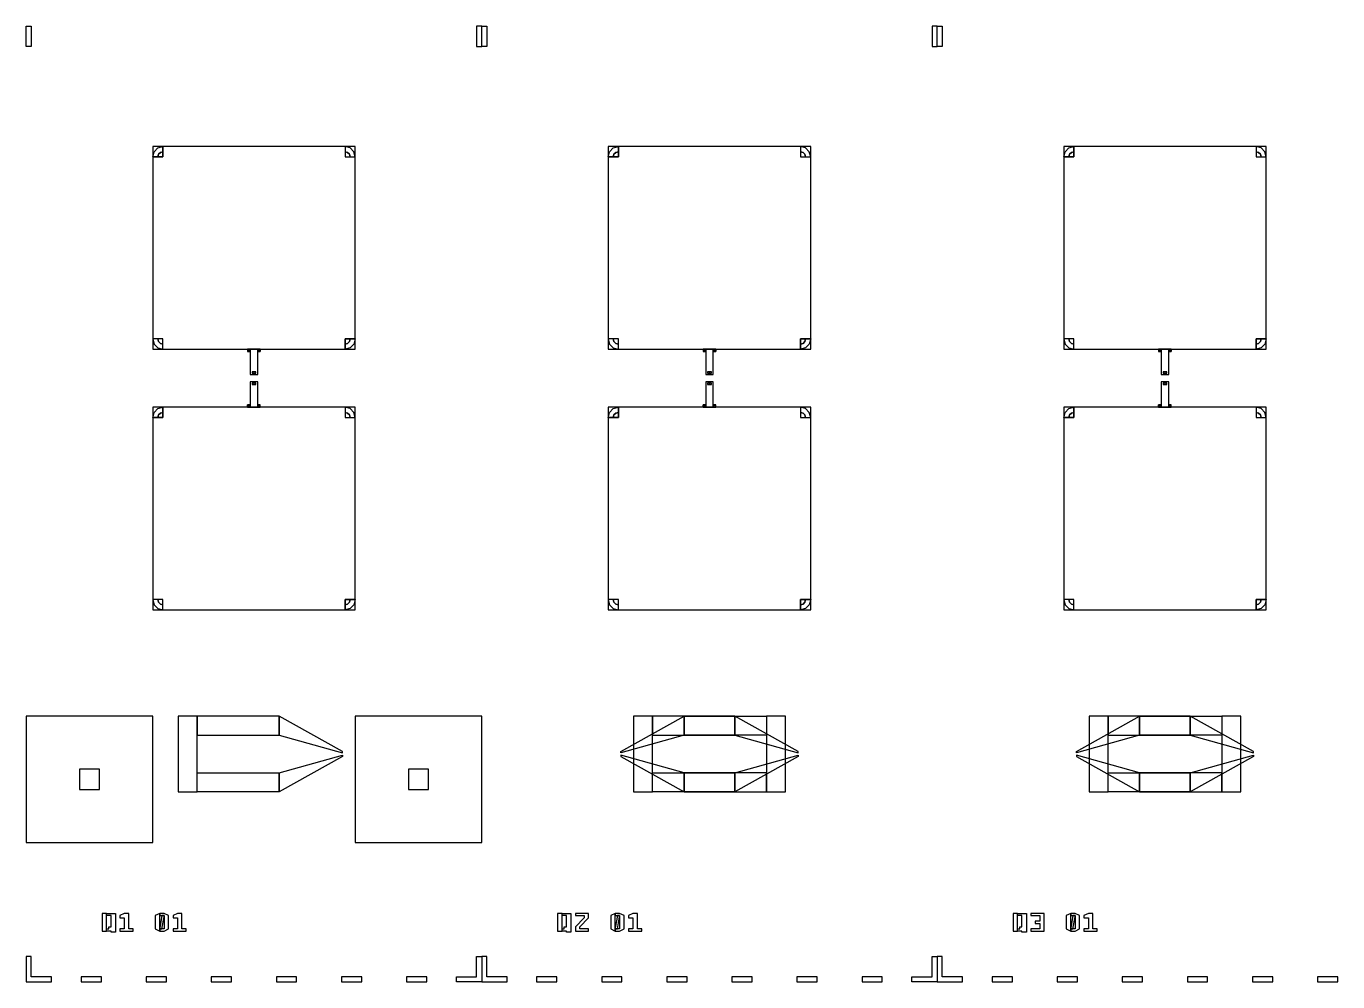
# Model space of a CAD drawing. Extents: x -50899 to 50899, y -48295 to 50898.
# Drawn here: x -27900 to -22717, y -39225 to -35449 of the extents above; entities that cross this region are included whole.
import ezdxf

# ---------------------------------------------------------------- set-up
doc = ezdxf.new("R2010")
doc.units = 0

# ---------------------------------------------------------------- blocks, each defined once
blk = doc.blocks.new('Q1')
for points in [[(-100, 3595.7), (-100, 3675.7), (-80, 3675.7), (-80, 3595.7), (-100, 3595.7)], [(1700, 3595.7), (1700, 3675.7), (1680, 3675.7), (1680, 3595.7), (1700, 3595.7)], [(400, 3200), (400, 2400), (1200, 2400), (1200, 3200), (400, 3200)], [(400, 3200), (400, 3160), (440, 3160), (440, 3200), (400, 3200)], [(400, 3160), (405.4, 3180), (420, 3194.6), (440, 3200), (440, 3180), (430, 3177.3), (422.7, 3170), (420, 3160), (400, 3160)], [(420, 3160), (422.7, 3170), (430, 3177.3), (440, 3180), (440, 3160), (440, 3160), (440, 3160), (440, 3160), (420, 3160)], [(1160, 3200), (1160, 3160), (1200, 3160), (1200, 3200), (1160, 3200)], [(1200, 3160), (1194.6, 3180), (1180, 3194.6), (1160, 3200), (1160, 3180), (1170, 3177.3), (1177.3, 3170), (1180, 3160), (1200, 3160)], [(1180, 3160), (1177.3, 3170), (1170, 3177.3), (1160, 3180), (1160, 3160), (1160, 3160), (1160, 3160), (1160, 3160), (1180, 3160)], [(440, 2400), (440, 2440), (400, 2440), (400, 2400), (440, 2400)], [(400, 2440), (405.4, 2420), (420, 2405.4), (440, 2400), (440, 2420), (430, 2422.7), (422.7, 2430), (420, 2440), (400, 2440)], [(420, 2440), (422.7, 2430), (430, 2422.7), (440, 2420), (440, 2440), (440, 2440), (440, 2440), (440, 2440), (420, 2440)], [(1200, 2400), (1200, 2440), (1160, 2440), (1160, 2400), (1200, 2400)], [(1200, 2440), (1194.6, 2420), (1180, 2405.4), (1160, 2400), (1160, 2420), (1170, 2422.7), (1177.3, 2430), (1180, 2440), (1200, 2440)], [(1180, 2440), (1177.3, 2430), (1170, 2422.7), (1160, 2420), (1160, 2440), (1160, 2440), (1160, 2440), (1160, 2440), (1180, 2440)], [(775, 2400), (775, 2390), (785, 2390), (785, 2400), (775, 2400)], [(785, 2390), (783.7, 2395), (780, 2398.7), (775, 2400), (775, 2395), (777.5, 2394.3), (779.3, 2392.5), (780, 2390), (785, 2390)], [(780, 2390), (779.3, 2392.5), (777.5, 2394.3), (775, 2395), (775, 2390), (775, 2390), (775, 2390), (775, 2390), (780, 2390)], [(785, 2400), (785, 2300), (815, 2300), (815, 2400), (785, 2400)], [(815, 2400), (815, 2390), (825, 2390), (825, 2400), (815, 2400)], [(815, 2390), (816.3, 2395), (820, 2398.7), (825, 2400), (825, 2395), (822.5, 2394.3), (820.7, 2392.5), (820, 2390), (815, 2390)], [(820, 2390), (820.7, 2392.5), (822.5, 2394.3), (825, 2395), (825, 2390), (825, 2390), (825, 2390), (825, 2390), (820, 2390)], [(807.5, 2305), (807.5, 2310), (792.5, 2310), (792.5, 2305), (807.5, 2305)], [(802.5, 2300), (802.5, 2305), (797.5, 2305), (797.5, 2300), (802.5, 2300)], [(785, 2270), (785, 2170), (815, 2170), (815, 2270), (785, 2270)], [(792.5, 2265), (792.5, 2260), (807.5, 2260), (807.5, 2265), (792.5, 2265)], [(797.5, 2270), (797.5, 2265), (802.5, 2265), (802.5, 2270), (797.5, 2270)], [(785, 2170), (785, 2180), (775, 2180), (775, 2170), (785, 2170)], [(785, 2180), (783.7, 2175), (780, 2171.3), (775, 2170), (775, 2175), (777.5, 2175.7), (779.3, 2177.5), (780, 2180), (785, 2180)], [(780, 2180), (779.3, 2177.5), (777.5, 2175.7), (775, 2175), (775, 2180), (775, 2180), (775, 2180), (775, 2180), (780, 2180)], [(825, 2170), (825, 2180), (815, 2180), (815, 2170), (825, 2170)], [(815, 2180), (816.3, 2175), (820, 2171.3), (825, 2170), (825, 2175), (822.5, 2175.7), (820.7, 2177.5), (820, 2180), (815, 2180)], [(820, 2180), (820.7, 2177.5), (822.5, 2175.7), (825, 2175), (825, 2180), (825, 2180), (825, 2180), (825, 2180), (820, 2180)], [(400, 2170), (400, 1370), (1200, 1370), (1200, 2170), (400, 2170)], [(400, 2170), (400, 2130), (440, 2130), (440, 2170), (400, 2170)], [(400, 2130), (405.4, 2150), (420, 2164.6), (440, 2170), (440, 2150), (430, 2147.3), (422.7, 2140), (420, 2130), (400, 2130)], [(420, 2130), (422.7, 2140), (430, 2147.3), (440, 2150), (440, 2130), (440, 2130), (440, 2130), (440, 2130), (420, 2130)], [(1160, 2170), (1160, 2130), (1200, 2130), (1200, 2170), (1160, 2170)], [(1200, 2130), (1194.6, 2150), (1180, 2164.6), (1160, 2170), (1160, 2150), (1170, 2147.3), (1177.3, 2140), (1180, 2130), (1200, 2130)], [(1180, 2130), (1177.3, 2140), (1170, 2147.3), (1160, 2150), (1160, 2130), (1160, 2130), (1160, 2130), (1160, 2130), (1180, 2130)], [(440, 1370), (440, 1410), (400, 1410), (400, 1370), (440, 1370)], [(400, 1410), (405.4, 1390), (420, 1375.4), (440, 1370), (440, 1390), (430, 1392.7), (422.7, 1400), (420, 1410), (400, 1410)], [(420, 1410), (422.7, 1400), (430, 1392.7), (440, 1390), (440, 1410), (440, 1410), (440, 1410), (440, 1410), (420, 1410)], [(1200, 1370), (1200, 1410), (1160, 1410), (1160, 1370), (1200, 1370)], [(1200, 1410), (1194.6, 1390), (1180, 1375.4), (1160, 1370), (1160, 1390), (1170, 1392.7), (1177.3, 1400), (1180, 1410), (1200, 1410)], [(1180, 1410), (1177.3, 1400), (1170, 1392.7), (1160, 1390), (1160, 1410), (1160, 1410), (1160, 1410), (1160, 1410), (1180, 1410)], [(-100, 950), (-100, 450), (400, 450), (400, 950), (-100, 950)], [(1200, 950), (1200, 450), (1700, 450), (1700, 950), (1200, 950)], [(2500, 875), (2250, 805), (2250, 809.8), (2500, 950), (2500, 875)], [(2500, 875), (2250, 805), (2250, 809.8), (2500, 950), (2500, 875)], [(2825, 875), (2500, 875), (2500, 950), (2825, 950), (2825, 875)], [(2825, 875), (2500, 875), (2500, 950), (2825, 950), (2825, 875)], [(2900, 950), (2825, 950), (2825, 650), (2900, 650), (2900, 950)], [(2900, 950), (2825, 950), (2825, 650), (2900, 650), (2900, 950)], [(2500, 725), (2250, 795), (2250, 790.2), (2500, 650), (2500, 725)], [(2500, 725), (2250, 795), (2250, 790.2), (2500, 650), (2500, 725)], [(110, 740), (110, 660), (190, 660), (190, 740), (110, 740)], [(1410, 740), (1410, 660), (1490, 660), (1490, 740), (1410, 740)], [(2825, 725), (2500, 725), (2500, 650), (2825, 650), (2825, 725)], [(2825, 725), (2500, 725), (2500, 650), (2825, 650), (2825, 725)], [(200, 100), (217.5, 100), (217.5, 170), (200, 170), (200, 100)], [(217.5, 108.8), (226.2, 108.8), (226.2, 117.5), (235, 117.5), (235, 161.2), (217.5, 161.2), (217.5, 170), (252.5, 170), (252.5, 95.6), (235, 95.6), (235, 100), (217.5, 100), (217.5, 108.8)], [(270, 100), (322.5, 100), (322.5, 108.8), (305, 108.8), (305, 170), (287.5, 170), (270, 161.2), (270, 152.5), (287.5, 152.5), (287.5, 108.8), (270, 108.8), (270, 100), (270, 100)], [(-100, -100), (0, -100), (0, -80), (-80, -80), (-80, 0), (-100, 0), (-100, -100)], [(1700, -100), (1600, -100), (1600, -80), (1680, -80), (1680, 0), (1700, 0), (1700, -100)], [(117.1, -100), (197.1, -100), (197.1, -80), (117.1, -80), (117.1, -100)], [(374.3, -100), (454.3, -100), (454.3, -80), (374.3, -80), (374.3, -100)], [(631.4, -100), (711.4, -100), (711.4, -80), (631.4, -80), (631.4, -100)], [(888.6, -100), (968.6, -100), (968.6, -80), (888.6, -80), (888.6, -100)], [(1145.7, -100), (1225.7, -100), (1225.7, -80), (1145.7, -80), (1145.7, -100)], [(1402.9, -100), (1482.9, -100), (1482.9, -80), (1402.9, -80), (1402.9, -100)]]:
    blk.add_lwpolyline(points)
blk = doc.blocks.new('Q2')
for points in [[(-100, 3595.7), (-100, 3675.7), (-80, 3675.7), (-80, 3595.7), (-100, 3595.7)], [(1700, 3595.7), (1700, 3675.7), (1680, 3675.7), (1680, 3595.7), (1700, 3595.7)], [(400, 3200), (400, 2400), (1200, 2400), (1200, 3200), (400, 3200)], [(400, 3200), (400, 3160), (440, 3160), (440, 3200), (400, 3200)], [(400, 3160), (405.4, 3180), (420, 3194.6), (440, 3200), (440, 3180), (430, 3177.3), (422.7, 3170), (420, 3160), (400, 3160)], [(420, 3160), (422.7, 3170), (430, 3177.3), (440, 3180), (440, 3160), (440, 3160), (440, 3160), (440, 3160), (420, 3160)], [(1160, 3200), (1160, 3160), (1200, 3160), (1200, 3200), (1160, 3200)], [(1200, 3160), (1194.6, 3180), (1180, 3194.6), (1160, 3200), (1160, 3180), (1170, 3177.3), (1177.3, 3170), (1180, 3160), (1200, 3160)], [(1180, 3160), (1177.3, 3170), (1170, 3177.3), (1160, 3180), (1160, 3160), (1160, 3160), (1160, 3160), (1160, 3160), (1180, 3160)], [(440, 2400), (440, 2440), (400, 2440), (400, 2400), (440, 2400)], [(400, 2440), (405.4, 2420), (420, 2405.4), (440, 2400), (440, 2420), (430, 2422.7), (422.7, 2430), (420, 2440), (400, 2440)], [(420, 2440), (422.7, 2430), (430, 2422.7), (440, 2420), (440, 2440), (440, 2440), (440, 2440), (440, 2440), (420, 2440)], [(1200, 2400), (1200, 2440), (1160, 2440), (1160, 2400), (1200, 2400)], [(1200, 2440), (1194.6, 2420), (1180, 2405.4), (1160, 2400), (1160, 2420), (1170, 2422.7), (1177.3, 2430), (1180, 2440), (1200, 2440)], [(1180, 2440), (1177.3, 2430), (1170, 2422.7), (1160, 2420), (1160, 2440), (1160, 2440), (1160, 2440), (1160, 2440), (1180, 2440)], [(775, 2400), (775, 2390), (785, 2390), (785, 2400), (775, 2400)], [(785, 2390), (783.7, 2395), (780, 2398.7), (775, 2400), (775, 2395), (777.5, 2394.3), (779.3, 2392.5), (780, 2390), (785, 2390)], [(780, 2390), (779.3, 2392.5), (777.5, 2394.3), (775, 2395), (775, 2390), (775, 2390), (775, 2390), (775, 2390), (780, 2390)], [(785, 2400), (785, 2300), (815, 2300), (815, 2400), (785, 2400)], [(815, 2400), (815, 2390), (825, 2390), (825, 2400), (815, 2400)], [(815, 2390), (816.3, 2395), (820, 2398.7), (825, 2400), (825, 2395), (822.5, 2394.3), (820.7, 2392.5), (820, 2390), (815, 2390)], [(820, 2390), (820.7, 2392.5), (822.5, 2394.3), (825, 2395), (825, 2390), (825, 2390), (825, 2390), (825, 2390), (820, 2390)], [(807.5, 2305), (807.5, 2310), (792.5, 2310), (792.5, 2305), (807.5, 2305)], [(802.5, 2300), (802.5, 2305), (797.5, 2305), (797.5, 2300), (802.5, 2300)], [(785, 2270), (785, 2170), (815, 2170), (815, 2270), (785, 2270)], [(792.5, 2265), (792.5, 2260), (807.5, 2260), (807.5, 2265), (792.5, 2265)], [(797.5, 2270), (797.5, 2265), (802.5, 2265), (802.5, 2270), (797.5, 2270)], [(785, 2170), (785, 2180), (775, 2180), (775, 2170), (785, 2170)], [(785, 2180), (783.7, 2175), (780, 2171.3), (775, 2170), (775, 2175), (777.5, 2175.7), (779.3, 2177.5), (780, 2180), (785, 2180)], [(780, 2180), (779.3, 2177.5), (777.5, 2175.7), (775, 2175), (775, 2180), (775, 2180), (775, 2180), (775, 2180), (780, 2180)], [(825, 2170), (825, 2180), (815, 2180), (815, 2170), (825, 2170)], [(815, 2180), (816.3, 2175), (820, 2171.3), (825, 2170), (825, 2175), (822.5, 2175.7), (820.7, 2177.5), (820, 2180), (815, 2180)], [(820, 2180), (820.7, 2177.5), (822.5, 2175.7), (825, 2175), (825, 2180), (825, 2180), (825, 2180), (825, 2180), (820, 2180)], [(400, 2170), (400, 1370), (1200, 1370), (1200, 2170), (400, 2170)], [(400, 2170), (400, 2130), (440, 2130), (440, 2170), (400, 2170)], [(400, 2130), (405.4, 2150), (420, 2164.6), (440, 2170), (440, 2150), (430, 2147.3), (422.7, 2140), (420, 2130), (400, 2130)], [(420, 2130), (422.7, 2140), (430, 2147.3), (440, 2150), (440, 2130), (440, 2130), (440, 2130), (440, 2130), (420, 2130)], [(1160, 2170), (1160, 2130), (1200, 2130), (1200, 2170), (1160, 2170)], [(1200, 2130), (1194.6, 2150), (1180, 2164.6), (1160, 2170), (1160, 2150), (1170, 2147.3), (1177.3, 2140), (1180, 2130), (1200, 2130)], [(1180, 2130), (1177.3, 2140), (1170, 2147.3), (1160, 2150), (1160, 2130), (1160, 2130), (1160, 2130), (1160, 2130), (1180, 2130)], [(440, 1370), (440, 1410), (400, 1410), (400, 1370), (440, 1370)], [(400, 1410), (405.4, 1390), (420, 1375.4), (440, 1370), (440, 1390), (430, 1392.7), (422.7, 1400), (420, 1410), (400, 1410)], [(420, 1410), (422.7, 1400), (430, 1392.7), (440, 1390), (440, 1410), (440, 1410), (440, 1410), (440, 1410), (420, 1410)], [(1200, 1370), (1200, 1410), (1160, 1410), (1160, 1370), (1200, 1370)], [(1200, 1410), (1194.6, 1390), (1180, 1375.4), (1160, 1370), (1160, 1390), (1170, 1392.7), (1177.3, 1400), (1180, 1410), (1200, 1410)], [(1180, 1410), (1177.3, 1400), (1170, 1392.7), (1160, 1390), (1160, 1410), (1160, 1410), (1160, 1410), (1160, 1410), (1180, 1410)], [(-1300, 650), (-1225, 650), (-1225, 950), (-1300, 950), (-1300, 650)], [(-1300, 650), (-1225, 650), (-1225, 950), (-1300, 950), (-1300, 650)], [(-1225, 875), (-900, 875), (-900, 950), (-1225, 950), (-1225, 875)], [(-1225, 875), (-900, 875), (-900, 950), (-1225, 950), (-1225, 875)], [(-900, 875), (-650, 805), (-650, 809.8), (-900, 950), (-900, 875)], [(-900, 875), (-650, 805), (-650, 809.8), (-900, 950), (-900, 875)], [(2500, 875), (2250, 805), (2250, 809.8), (2500, 950), (2500, 875)], [(2500, 875), (2250, 805), (2250, 809.8), (2500, 950), (2500, 875)], [(2825, 875), (2500, 875), (2500, 950), (2825, 950), (2825, 875)], [(2825, 875), (2500, 875), (2500, 950), (2825, 950), (2825, 875)], [(2900, 950), (2825, 950), (2825, 650), (2900, 650), (2900, 950)], [(2900, 950), (2825, 950), (2825, 650), (2900, 650), (2900, 950)], [(-900, 725), (-650, 795), (-650, 790.2), (-900, 650), (-900, 725)], [(-900, 725), (-650, 795), (-650, 790.2), (-900, 650), (-900, 725)], [(2500, 725), (2250, 795), (2250, 790.2), (2500, 650), (2500, 725)], [(2500, 725), (2250, 795), (2250, 790.2), (2500, 650), (2500, 725)], [(-1225, 725), (-900, 725), (-900, 650), (-1225, 650), (-1225, 725)], [(-1225, 725), (-900, 725), (-900, 650), (-1225, 650), (-1225, 725)], [(2825, 725), (2500, 725), (2500, 650), (2825, 650), (2825, 725)], [(2825, 725), (2500, 725), (2500, 650), (2825, 650), (2825, 725)], [(200, 100), (217.5, 100), (217.5, 170), (200, 170), (200, 100)], [(217.5, 108.8), (226.2, 108.8), (226.2, 117.5), (235, 117.5), (235, 161.2), (217.5, 161.2), (217.5, 170), (252.5, 170), (252.5, 95.6), (235, 95.6), (235, 100), (217.5, 100), (217.5, 108.8)], [(270, 100), (322.5, 100), (322.5, 108.8), (287.5, 108.8), (287.5, 117.5), (322.5, 152.5), (322.5, 170), (270, 170), (270, 161.2), (305, 161.2), (305, 152.5), (270, 117.5), (270, 100), (270, 100)], [(-100, -100), (0, -100), (0, -80), (-80, -80), (-80, 0), (-100, 0), (-100, -100)], [(1700, -100), (1600, -100), (1600, -80), (1680, -80), (1680, 0), (1700, 0), (1700, -100)], [(117.1, -100), (197.1, -100), (197.1, -80), (117.1, -80), (117.1, -100)], [(374.3, -100), (454.3, -100), (454.3, -80), (374.3, -80), (374.3, -100)], [(631.4, -100), (711.4, -100), (711.4, -80), (631.4, -80), (631.4, -100)], [(888.6, -100), (968.6, -100), (968.6, -80), (888.6, -80), (888.6, -100)], [(1145.7, -100), (1225.7, -100), (1225.7, -80), (1145.7, -80), (1145.7, -100)], [(1402.9, -100), (1482.9, -100), (1482.9, -80), (1402.9, -80), (1402.9, -100)]]:
    blk.add_lwpolyline(points)
blk = doc.blocks.new('Q3')
for points in [[(-100, 3595.7), (-100, 3675.7), (-80, 3675.7), (-80, 3595.7), (-100, 3595.7)], [(400, 3200), (400, 2400), (1200, 2400), (1200, 3200), (400, 3200)], [(400, 3200), (400, 3160), (440, 3160), (440, 3200), (400, 3200)], [(400, 3160), (405.4, 3180), (420, 3194.6), (440, 3200), (440, 3180), (430, 3177.3), (422.7, 3170), (420, 3160), (400, 3160)], [(420, 3160), (422.7, 3170), (430, 3177.3), (440, 3180), (440, 3160), (440, 3160), (440, 3160), (440, 3160), (420, 3160)], [(1160, 3200), (1160, 3160), (1200, 3160), (1200, 3200), (1160, 3200)], [(1200, 3160), (1194.6, 3180), (1180, 3194.6), (1160, 3200), (1160, 3180), (1170, 3177.3), (1177.3, 3170), (1180, 3160), (1200, 3160)], [(1180, 3160), (1177.3, 3170), (1170, 3177.3), (1160, 3180), (1160, 3160), (1160, 3160), (1160, 3160), (1160, 3160), (1180, 3160)], [(440, 2400), (440, 2440), (400, 2440), (400, 2400), (440, 2400)], [(400, 2440), (405.4, 2420), (420, 2405.4), (440, 2400), (440, 2420), (430, 2422.7), (422.7, 2430), (420, 2440), (400, 2440)], [(420, 2440), (422.7, 2430), (430, 2422.7), (440, 2420), (440, 2440), (440, 2440), (440, 2440), (440, 2440), (420, 2440)], [(1200, 2400), (1200, 2440), (1160, 2440), (1160, 2400), (1200, 2400)], [(1200, 2440), (1194.6, 2420), (1180, 2405.4), (1160, 2400), (1160, 2420), (1170, 2422.7), (1177.3, 2430), (1180, 2440), (1200, 2440)], [(1180, 2440), (1177.3, 2430), (1170, 2422.7), (1160, 2420), (1160, 2440), (1160, 2440), (1160, 2440), (1160, 2440), (1180, 2440)], [(775, 2400), (775, 2390), (785, 2390), (785, 2400), (775, 2400)], [(785, 2390), (783.7, 2395), (780, 2398.7), (775, 2400), (775, 2395), (777.5, 2394.3), (779.3, 2392.5), (780, 2390), (785, 2390)], [(780, 2390), (779.3, 2392.5), (777.5, 2394.3), (775, 2395), (775, 2390), (775, 2390), (775, 2390), (775, 2390), (780, 2390)], [(785, 2400), (785, 2300), (815, 2300), (815, 2400), (785, 2400)], [(815, 2400), (815, 2390), (825, 2390), (825, 2400), (815, 2400)], [(815, 2390), (816.3, 2395), (820, 2398.7), (825, 2400), (825, 2395), (822.5, 2394.3), (820.7, 2392.5), (820, 2390), (815, 2390)], [(820, 2390), (820.7, 2392.5), (822.5, 2394.3), (825, 2395), (825, 2390), (825, 2390), (825, 2390), (825, 2390), (820, 2390)], [(807.5, 2305), (807.5, 2310), (792.5, 2310), (792.5, 2305), (807.5, 2305)], [(802.5, 2300), (802.5, 2305), (797.5, 2305), (797.5, 2300), (802.5, 2300)], [(785, 2270), (785, 2170), (815, 2170), (815, 2270), (785, 2270)], [(792.5, 2265), (792.5, 2260), (807.5, 2260), (807.5, 2265), (792.5, 2265)], [(797.5, 2270), (797.5, 2265), (802.5, 2265), (802.5, 2270), (797.5, 2270)], [(785, 2170), (785, 2180), (775, 2180), (775, 2170), (785, 2170)], [(785, 2180), (783.7, 2175), (780, 2171.3), (775, 2170), (775, 2175), (777.5, 2175.7), (779.3, 2177.5), (780, 2180), (785, 2180)], [(780, 2180), (779.3, 2177.5), (777.5, 2175.7), (775, 2175), (775, 2180), (775, 2180), (775, 2180), (775, 2180), (780, 2180)], [(825, 2170), (825, 2180), (815, 2180), (815, 2170), (825, 2170)], [(815, 2180), (816.3, 2175), (820, 2171.3), (825, 2170), (825, 2175), (822.5, 2175.7), (820.7, 2177.5), (820, 2180), (815, 2180)], [(820, 2180), (820.7, 2177.5), (822.5, 2175.7), (825, 2175), (825, 2180), (825, 2180), (825, 2180), (825, 2180), (820, 2180)], [(400, 2170), (400, 1370), (1200, 1370), (1200, 2170), (400, 2170)], [(400, 2170), (400, 2130), (440, 2130), (440, 2170), (400, 2170)], [(400, 2130), (405.4, 2150), (420, 2164.6), (440, 2170), (440, 2150), (430, 2147.3), (422.7, 2140), (420, 2130), (400, 2130)], [(420, 2130), (422.7, 2140), (430, 2147.3), (440, 2150), (440, 2130), (440, 2130), (440, 2130), (440, 2130), (420, 2130)], [(1160, 2170), (1160, 2130), (1200, 2130), (1200, 2170), (1160, 2170)], [(1200, 2130), (1194.6, 2150), (1180, 2164.6), (1160, 2170), (1160, 2150), (1170, 2147.3), (1177.3, 2140), (1180, 2130), (1200, 2130)], [(1180, 2130), (1177.3, 2140), (1170, 2147.3), (1160, 2150), (1160, 2130), (1160, 2130), (1160, 2130), (1160, 2130), (1180, 2130)], [(440, 1370), (440, 1410), (400, 1410), (400, 1370), (440, 1370)], [(400, 1410), (405.4, 1390), (420, 1375.4), (440, 1370), (440, 1390), (430, 1392.7), (422.7, 1400), (420, 1410), (400, 1410)], [(420, 1410), (422.7, 1400), (430, 1392.7), (440, 1390), (440, 1410), (440, 1410), (440, 1410), (440, 1410), (420, 1410)], [(1200, 1370), (1200, 1410), (1160, 1410), (1160, 1370), (1200, 1370)], [(1200, 1410), (1194.6, 1390), (1180, 1375.4), (1160, 1370), (1160, 1390), (1170, 1392.7), (1177.3, 1400), (1180, 1410), (1200, 1410)], [(1180, 1410), (1177.3, 1400), (1170, 1392.7), (1160, 1390), (1160, 1410), (1160, 1410), (1160, 1410), (1160, 1410), (1180, 1410)], [(-1300, 650), (-1225, 650), (-1225, 950), (-1300, 950), (-1300, 650)], [(-1300, 650), (-1225, 650), (-1225, 950), (-1300, 950), (-1300, 650)], [(-1225, 875), (-900, 875), (-900, 950), (-1225, 950), (-1225, 875)], [(-1225, 875), (-900, 875), (-900, 950), (-1225, 950), (-1225, 875)], [(-900, 875), (-650, 805), (-650, 809.8), (-900, 950), (-900, 875)], [(-900, 875), (-650, 805), (-650, 809.8), (-900, 950), (-900, 875)], [(-900, 725), (-650, 795), (-650, 790.2), (-900, 650), (-900, 725)], [(-900, 725), (-650, 795), (-650, 790.2), (-900, 650), (-900, 725)], [(-1225, 725), (-900, 725), (-900, 650), (-1225, 650), (-1225, 725)], [(-1225, 725), (-900, 725), (-900, 650), (-1225, 650), (-1225, 725)], [(200, 100), (217.5, 100), (217.5, 170), (200, 170), (200, 100)], [(217.5, 108.8), (226.2, 108.8), (226.2, 117.5), (235, 117.5), (235, 161.2), (217.5, 161.2), (217.5, 170), (252.5, 170), (252.5, 95.6), (235, 95.6), (235, 100), (217.5, 100), (217.5, 108.8)], [(270, 100), (322.5, 100), (322.5, 170), (270, 170), (270, 161.2), (305, 161.2), (305, 139.4), (287.5, 139.4), (287.5, 130.6), (305, 130.6), (305, 108.8), (270, 108.8), (270, 100), (270, 100)], [(-100, -100), (0, -100), (0, -80), (-80, -80), (-80, 0), (-100, 0), (-100, -100)], [(117.1, -100), (197.1, -100), (197.1, -80), (117.1, -80), (117.1, -100)], [(374.3, -100), (454.3, -100), (454.3, -80), (374.3, -80), (374.3, -100)], [(631.4, -100), (711.4, -100), (711.4, -80), (631.4, -80), (631.4, -100)], [(888.6, -100), (968.6, -100), (968.6, -80), (888.6, -80), (888.6, -100)], [(1145.7, -100), (1225.7, -100), (1225.7, -80), (1145.7, -80), (1145.7, -100)], [(1402.9, -100), (1482.9, -100), (1482.9, -80), (1402.9, -80), (1402.9, -100)]]:
    blk.add_lwpolyline(points)
blk = doc.blocks.new('Q4')
for points in [[(-1300, 650), (-1225, 650), (-1225, 950), (-1300, 950), (-1300, 650)], [(-1300, 650), (-1225, 650), (-1225, 950), (-1300, 950), (-1300, 650)], [(-1225, 875), (-900, 875), (-900, 950), (-1225, 950), (-1225, 875)], [(-1225, 875), (-900, 875), (-900, 950), (-1225, 950), (-1225, 875)], [(-900, 875), (-650, 805), (-650, 809.8), (-900, 950), (-900, 875)], [(-900, 875), (-650, 805), (-650, 809.8), (-900, 950), (-900, 875)], [(-900, 725), (-650, 795), (-650, 790.2), (-900, 650), (-900, 725)], [(-900, 725), (-650, 795), (-650, 790.2), (-900, 650), (-900, 725)], [(-1225, 725), (-900, 725), (-900, 650), (-1225, 650), (-1225, 725)], [(-1225, 725), (-900, 725), (-900, 650), (-1225, 650), (-1225, 725)]]:
    blk.add_lwpolyline(points)

msp = doc.modelspace()

# ---------------------------------------------------------------- linework, layer by layer
for points in [[(-27600, -39025), (-27582.5, -39025), (-27582.5, -38955), (-27600, -38955), (-27600, -39025)], [(-27582.5, -39016.2), (-27573.8, -39016.2), (-27573.8, -39007.5), (-27565, -39007.5), (-27565, -38963.8), (-27582.5, -38963.8), (-27582.5, -38955), (-27547.5, -38955), (-27547.5, -39029.4), (-27565, -39029.4), (-27565, -39025), (-27582.5, -39025), (-27582.5, -39016.2)], [(-27530, -39025), (-27477.5, -39025), (-27477.5, -39016.2), (-27495, -39016.2), (-27495, -38955), (-27512.5, -38955), (-27530, -38963.8), (-27530, -38972.5), (-27512.5, -38972.5), (-27512.5, -39016.2), (-27530, -39016.2), (-27530, -39025), (-27530, -39025)], [(-27390, -39016.2), (-27372.5, -39025), (-27372.5, -38955), (-27390, -38963.8), (-27390, -39016.2)], [(-27372.5, -39025), (-27355, -39025), (-27337.5, -39016.2), (-27337.5, -38963.8), (-27355, -38955), (-27372.5, -38955), (-27372.5, -38963.8), (-27355, -38963.8), (-27355, -39016.2), (-27372.5, -39016.2), (-27372.5, -39025)], [(-27372.5, -39016.2), (-27363.8, -39016.2), (-27355, -38968.1), (-27355, -38963.8), (-27363.8, -38963.8), (-27372.5, -39011.9), (-27372.5, -39016.2)], [(-27320, -39025), (-27267.5, -39025), (-27267.5, -39016.2), (-27285, -39016.2), (-27285, -38955), (-27302.5, -38955), (-27320, -38963.8), (-27320, -38972.5), (-27302.5, -38972.5), (-27302.5, -39016.2), (-27320, -39016.2), (-27320, -39025), (-27320, -39025)], [(-25800, -39025), (-25782.5, -39025), (-25782.5, -38955), (-25800, -38955), (-25800, -39025)], [(-25782.5, -39016.2), (-25773.8, -39016.2), (-25773.8, -39007.5), (-25765, -39007.5), (-25765, -38963.8), (-25782.5, -38963.8), (-25782.5, -38955), (-25747.5, -38955), (-25747.5, -39029.4), (-25765, -39029.4), (-25765, -39025), (-25782.5, -39025), (-25782.5, -39016.2)], [(-25730, -39025), (-25677.5, -39025), (-25677.5, -39016.2), (-25712.5, -39016.2), (-25712.5, -39007.5), (-25677.5, -38972.5), (-25677.5, -38955), (-25730, -38955), (-25730, -38963.8), (-25695, -38963.8), (-25695, -38972.5), (-25730, -39007.5), (-25730, -39025), (-25730, -39025)], [(-25590, -39016.2), (-25572.5, -39025), (-25572.5, -38955), (-25590, -38963.8), (-25590, -39016.2)], [(-25572.5, -39025), (-25555, -39025), (-25537.5, -39016.2), (-25537.5, -38963.8), (-25555, -38955), (-25572.5, -38955), (-25572.5, -38963.8), (-25555, -38963.8), (-25555, -39016.2), (-25572.5, -39016.2), (-25572.5, -39025)], [(-25572.5, -39016.2), (-25563.8, -39016.2), (-25555, -38968.1), (-25555, -38963.8), (-25563.8, -38963.8), (-25572.5, -39011.9), (-25572.5, -39016.2)], [(-25520, -39025), (-25467.5, -39025), (-25467.5, -39016.2), (-25485, -39016.2), (-25485, -38955), (-25502.5, -38955), (-25520, -38963.8), (-25520, -38972.5), (-25502.5, -38972.5), (-25502.5, -39016.2), (-25520, -39016.2), (-25520, -39025), (-25520, -39025)], [(-24000, -39025), (-23982.5, -39025), (-23982.5, -38955), (-24000, -38955), (-24000, -39025)], [(-23982.5, -39016.2), (-23973.8, -39016.2), (-23973.8, -39007.5), (-23965, -39007.5), (-23965, -38963.8), (-23982.5, -38963.8), (-23982.5, -38955), (-23947.5, -38955), (-23947.5, -39029.4), (-23965, -39029.4), (-23965, -39025), (-23982.5, -39025), (-23982.5, -39016.2)], [(-23930, -39025), (-23877.5, -39025), (-23877.5, -38955), (-23930, -38955), (-23930, -38963.8), (-23895, -38963.8), (-23895, -38985.6), (-23912.5, -38985.6), (-23912.5, -38994.4), (-23895, -38994.4), (-23895, -39016.2), (-23930, -39016.2), (-23930, -39025), (-23930, -39025)], [(-23790, -39016.2), (-23772.5, -39025), (-23772.5, -38955), (-23790, -38963.8), (-23790, -39016.2)], [(-23772.5, -39025), (-23755, -39025), (-23737.5, -39016.2), (-23737.5, -38963.8), (-23755, -38955), (-23772.5, -38955), (-23772.5, -38963.8), (-23755, -38963.8), (-23755, -39016.2), (-23772.5, -39016.2), (-23772.5, -39025)], [(-23772.5, -39016.2), (-23763.8, -39016.2), (-23755, -38968.1), (-23755, -38963.8), (-23763.8, -38963.8), (-23772.5, -39011.9), (-23772.5, -39016.2)], [(-23720, -39025), (-23667.5, -39025), (-23667.5, -39016.2), (-23685, -39016.2), (-23685, -38955), (-23702.5, -38955), (-23720, -38963.8), (-23720, -38972.5), (-23702.5, -38972.5), (-23702.5, -39016.2), (-23720, -39016.2), (-23720, -39025), (-23720, -39025)]]:
    msp.add_lwpolyline(points)

# ---------------------------------------------------------------- block references
for name, p in [('Q1', (-27800, -39125)), ('Q2', (-26000, -39125)), ('Q3', (-24200, -39125)), ('Q4', (-22400, -39125))]:
    msp.add_blockref(name, p)

doc.saveas('drawing.dxf')
